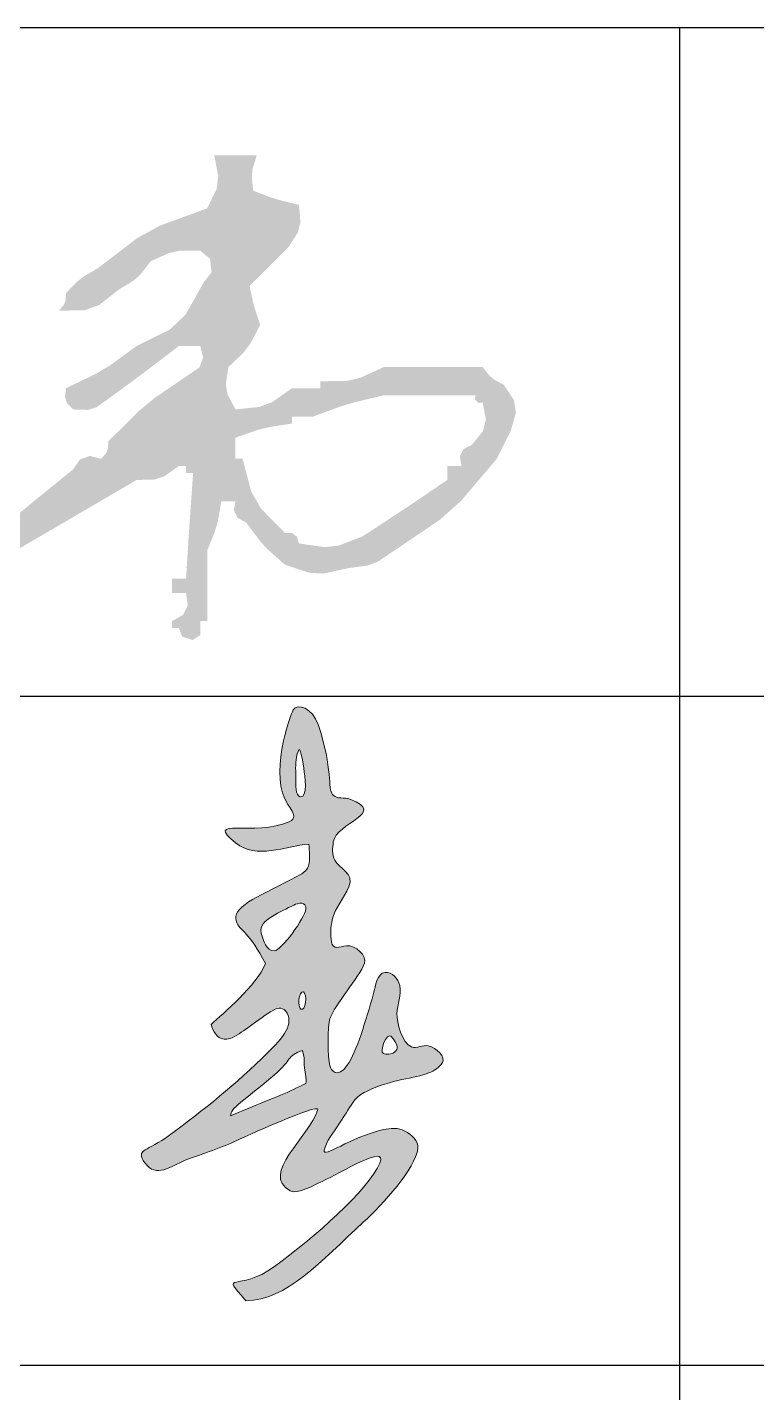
# Model space of a CAD drawing. Extents: x -129922 to 1190196, y -520662 to 139923.
# Drawn here: x 58331.4 to 58505.7, y -403864.5 to -403537.9 of the extents above; entities that cross this region are included whole.
import ezdxf
from ezdxf.enums import TextEntityAlignment as Align

# ---------------------------------------------------------------- set-up
doc = ezdxf.new("R2010")
doc.units = 0
doc.header["$LTSCALE"] = 1000
doc.header["$MEASUREMENT"] = 0
doc.linetypes.add('DASH', pattern=[0.35, 0.25, -0.1])
doc.layers.add('QIANMING', color=7, linetype='Continuous')
doc.layers.add('Y-云图图框', color=7, linetype='Continuous')
doc.layers.add('S-板-COLU', color=50, linetype='DASH', lineweight=20)
doc.layers.add('S-通用-TEXT', color=7, linetype='Continuous', lineweight=20)
doc.styles.add('_YT_Name', font='', dxfattribs={"width": 0.8})
doc.styles.add('_YT_Sign_Text', font='ros.shx', dxfattribs={"width": 0.8, "bigfont": 'hztxt.shx'})
doc.styles.get("Standard").update_dxf_attribs({"font": 'gbenor.shx', "bigfont": 'gbcbig.shx'})
doc.styles.get('_YT_Name').set_extended_font_data('SimHei')

# ---------------------------------------------------------------- blocks, each defined once
blk = doc.blocks.new('ECMCTK_A1_竖_单行图名--0')
for p, q in [((326, 34), (566, 34)), ((377, 34), (377, 10)), ((326, 26), (566, 26)), ((326, 18), (442.965, 18))]:
    blk.add_line(p, q)
at = {"color": 80, "flags": 3}
for tag, height, p in [('YTHQINS', 3, (593.314, 817.5)), ('ECMCKEY', 3, (440.092, 590.571)), ('YTTQINS', 3.75, (595.351, 11.875)), ('YTFRAME', 3, (375.972, 4.922)), ('YTBARCODE_T1', 3, (493.744, 4.57))]:
    blk.add_attdef(tag, text='', height=height, dxfattribs=at).set_placement(p, align=Align.MIDDLE_CENTER)
for tag, height, style, width, p in [('工程号', 4, '_YT_Sign_Text', 0.5, (557.076, 44.123)), ('证书编号', 4, '_YT_Sign_Text', 0.8, (461.866, 43.811)), ('审查批准号', 4, '_YT_Sign_Text', 0.8, (514.064, 43.811)), ('设计单位', 6, '_YT_Name', 0.8, (376.746, 38.601)), ('建设单位', 4, '_YT_Sign_Text', 0.8, (487.96, 36.114)), ('阶段', 4, '_YT_Sign_Text', 0.8, (557.076, 35.814)), ('项目号', 4, '_YT_Sign_Text', 0.5, (575.077, 33.721)), ('项目名称', 4, '_YT_Sign_Text', 0.8, (487.96, 28.114)), ('专业', 4, '_YT_Sign_Text', 0.8, (557.076, 27.31)), ('图纸编号', 4, '_YT_Sign_Text', 0.5, (556.929, 19.362)), ('图纸名称', 4.5, '_YT_Name', 0.8, (488.389, 15.063)), ('版本号', 4, '_YT_Sign_Text', 0.8, (575.077, 13.002)), ('出图比例', 4.2, '_YT_Sign_Text', 0.8, (434.825, 11.782)), ('日期', 4, '_YT_Sign_Text', 0.5, (556.88, 12.129))]:
    blk.add_attdef(tag, text='', height=height, dxfattribs=dict(style=style, width=width)).set_placement(p, align=Align.CENTER)
at = {"style": '_YT_Sign_Text', "width": 0.8, "flags": 3}
for tag, p, height in [('{审定人}', (358.87, 26.451), 6.24), ('{校对人}', (411.349, 26.531), 6.24), ('[审定人]', (343.945, 27.808), 4.104), ('[校对人]', (395.235, 27.824), 4.104), ('{审核人}', (359.98, 18.44), 6.24), ('{设计人}', (411.48, 18.539), 6.24), ('[设计人]', (395.473, 20.211), 4.104), ('[审核人]', (344.012, 19.756), 4.104), ('{项目负责人}', (361.28, 10.719), 6.24), ('{专业负责人}', (411.579, 10.361), 6.24), ('[项目负责人]', (343.778, 12.012), 4.104), ('[专业负责人]', (395.741, 11.768), 4.104)]:
    blk.add_attdef(tag, p, '', height=height, dxfattribs=at)
at = {"color": 80, "flags": 3}
for tag, p in [('YTQRCODE', (304.556, 12.073)), ('YTBZSIT', (10, 10)), ('EXT_TK_LEFT', (10, 10))]:
    blk.add_attdef(tag, p, '', height=3, dxfattribs=at)
blk = doc.blocks.new('jg-jiangqingchun')
h = blk.add_hatch(color=256)
edge = h.paths.add_edge_path()
edge.add_spline(control_points=[(817, 225.63), (816.22, 230.03), (816.5, 234.34), (817.43, 238.67)], knot_values=[0, 0, 0, 0, 1, 1, 1, 1], degree=3, periodic=0)
edge.add_spline(control_points=[(817.43, 238.67), (819.01, 245.95), (824.5, 251.46), (827.36, 258.44)], knot_values=[0, 0, 0, 0, 1, 1, 1, 1], degree=3, periodic=0)
edge.add_spline(control_points=[(827.36, 258.44), (830.8, 266.84), (821.49, 269.56), (818.99, 274.35)], knot_values=[0, 0, 0, 0, 1, 1, 1, 1], degree=3, periodic=0)
edge.add_spline(control_points=[(818.99, 274.35), (817.2, 277.77), (817.59, 281.64), (818.07, 285.35)], knot_values=[0, 0, 0, 0, 1, 1, 1, 1], degree=3, periodic=0)
edge.add_spline(control_points=[(818.07, 285.35), (819.56, 297.07), (850.9, 302.22), (828.02, 310.87)], knot_values=[0, 0, 0, 0, 1, 1, 1, 1], degree=3, periodic=0)
edge.add_spline(control_points=[(828.02, 310.87), (824.6, 312.16), (820.21, 310.66), (817.68, 313.64)], knot_values=[0, 0, 0, 0, 1, 1, 1, 1], degree=3, periodic=0)
edge.add_spline(control_points=[(817.68, 313.64), (814.51, 317.38), (818.05, 328.7), (809.01, 355.64)], knot_values=[0, 0, 0, 0, 1, 1, 1, 1], degree=3, periodic=0)
edge.add_spline(control_points=[(809.01, 355.64), (805.67, 365.57), (796.5, 368.42), (794.11, 364.31)], knot_values=[0, 0, 0, 0, 1, 1, 1, 1], degree=3, periodic=0)
edge.add_spline(control_points=[(794.11, 364.31), (791.91, 360.52), (779.37, 323.9), (790.91, 307.79)], knot_values=[0, 0, 0, 0, 1, 1, 1, 1], degree=3, periodic=0)
edge.add_spline(control_points=[(790.91, 307.79), (795.34, 301.6), (795.69, 299.17), (791.71, 297.42)], knot_values=[0, 0, 0, 0, 1, 1, 1, 1], degree=3, periodic=0)
edge.add_spline(control_points=[(791.71, 297.42), (771.21, 288.39), (739.99, 300.51), (759.69, 284.72)], knot_values=[0, 0, 0, 0, 1, 1, 1, 1], degree=3, periodic=0)
edge.add_spline(control_points=[(759.69, 284.72), (772.39, 274.53), (789.02, 282.91), (803.53, 284.08)], knot_values=[0, 0, 0, 0, 1, 1, 1, 1], degree=3, periodic=0)
edge.add_spline(control_points=[(803.53, 284.08), (803.53, 279.85), (804.47, 275.36), (803.21, 271.12)], knot_values=[0, 0, 0, 0, 1, 1, 1, 1], degree=3, periodic=0)
edge.add_spline(control_points=[(803.21, 271.12), (801.88, 266.65), (797.06, 265.17), (793.25, 263.14)], knot_values=[0, 0, 0, 0, 1, 1, 1, 1], degree=3, periodic=0)
edge.add_spline(control_points=[(793.25, 263.14), (771.62, 251.66), (757.09, 246.6), (760.19, 237.5)], knot_values=[0, 0, 0, 0, 1, 1, 1, 1], degree=3, periodic=0)
edge.add_spline(control_points=[(760.19, 237.5), (761.79, 232.8), (768.22, 230.98), (777.52, 212.56)], knot_values=[0, 0, 0, 0, 1, 1, 1, 1], degree=3, periodic=0)
edge.add_spline(control_points=[(777.52, 212.56), (772.29, 199.49), (752.21, 182.82), (745.01, 176.15)], knot_values=[0, 0, 0, 0, 1, 1, 1, 1], degree=3, periodic=0)
edge.add_spline(control_points=[(745.01, 176.15), (746.27, 172.29), (748.37, 167.86), (752.86, 167.43)], knot_values=[0, 0, 0, 0, 1, 1, 1, 1], degree=3, periodic=0)
edge.add_spline(control_points=[(752.86, 167.43), (757.33, 167.01), (760.93, 170.19), (764.34, 172.47)], knot_values=[0, 0, 0, 0, 1, 1, 1, 1], degree=3, periodic=0)
edge.add_spline(control_points=[(764.34, 172.47), (778.5, 181.95), (785.12, 189.3), (789.48, 184.27)], knot_values=[0, 0, 0, 0, 1, 1, 1, 1], degree=3, periodic=0)
edge.add_spline(control_points=[(789.48, 184.27), (792.32, 180.98), (791.99, 176.29), (789.98, 172.6)], knot_values=[0, 0, 0, 0, 1, 1, 1, 1], degree=3, periodic=0)
edge.add_spline(control_points=[(789.98, 172.6), (787.13, 167.34), (783.1, 163.53), (778.81, 159.26)], knot_values=[0, 0, 0, 0, 1, 1, 1, 1], degree=3, periodic=0)
edge.add_spline(control_points=[(778.81, 159.26), (760, 140.55), (740.48, 124.95), (720.19, 109.99)], knot_values=[0, 0, 0, 0, 1, 1, 1, 1], degree=3, periodic=0)
edge.add_spline(control_points=[(720.19, 109.99), (706.94, 100.23), (699.47, 101.67), (705.45, 93.46)], knot_values=[0, 0, 0, 0, 1, 1, 1, 1], degree=3, periodic=0)
edge.add_spline(control_points=[(705.45, 93.46), (712.42, 83.91), (720.65, 91.45), (729.61, 94.96)], knot_values=[0, 0, 0, 0, 1, 1, 1, 1], degree=3, periodic=0)
edge.add_spline(control_points=[(729.61, 94.96), (737.46, 98.04), (750.08, 102.05), (759.12, 106.21)], knot_values=[0, 0, 0, 0, 1, 1, 1, 1], degree=3, periodic=0)
edge.add_spline(control_points=[(759.12, 106.21), (763.03, 108.01), (810.19, 129.57), (808.81, 125.27)], knot_values=[0, 0, 0, 0, 1, 1, 1, 1], degree=3, periodic=0)
edge.add_spline(control_points=[(808.81, 125.27), (803.51, 108.68), (774, 86.79), (792.3, 76.75)], knot_values=[0, 0, 0, 0, 1, 1, 1, 1], degree=3, periodic=0)
edge.add_spline(control_points=[(792.3, 76.75), (796.8, 74.28), (806.63, 80.22), (811.35, 82.34)], knot_values=[0, 0, 0, 0, 1, 1, 1, 1], degree=3, periodic=0)
edge.add_spline(control_points=[(811.35, 82.34), (822.64, 87.4), (851, 105.34), (845.84, 93.24)], knot_values=[0, 0, 0, 0, 1, 1, 1, 1], degree=3, periodic=0)
edge.add_spline(control_points=[(845.84, 93.24), (838.92, 77.03), (806.39, 48.58), (782.97, 31.49)], knot_values=[0, 0, 0, 0, 1, 1, 1, 1], degree=3, periodic=0)
edge.add_spline(control_points=[(782.97, 31.49), (760.96, 15.43), (749.82, 29.39), (765.82, 11.01)], knot_values=[0, 0, 0, 0, 1, 1, 1, 1], degree=3, periodic=0)
edge.add_spline(control_points=[(765.82, 11.01), (790.01, 11.01), (810.4, 34.53), (835.99, 57.87)], knot_values=[0, 0, 0, 0, 1, 1, 1, 1], degree=3, periodic=0)
edge.add_spline(control_points=[(835.99, 57.87), (847.78, 68.62), (867.18, 90.28), (868.56, 101.89)], knot_values=[0, 0, 0, 0, 1, 1, 1, 1], degree=3, periodic=0)
edge.add_spline(control_points=[(868.56, 101.89), (869.16, 106.92), (864.82, 110.29), (860.81, 112.46)], knot_values=[0, 0, 0, 0, 1, 1, 1, 1], degree=3, periodic=0)
edge.add_spline(control_points=[(860.81, 112.46), (856.87, 114.59), (852.26, 114.23), (847.99, 113.28)], knot_values=[0, 0, 0, 0, 1, 1, 1, 1], degree=3, periodic=0)
edge.add_spline(control_points=[(847.99, 113.28), (827.97, 108.83), (811.78, 95.76), (812.62, 100.94)], knot_values=[0, 0, 0, 0, 1, 1, 1, 1], degree=3, periodic=0)
edge.add_spline(control_points=[(812.62, 100.94), (813.38, 105.7), (818.95, 112.77), (821.37, 116.47)], knot_values=[0, 0, 0, 0, 1, 1, 1, 1], degree=3, periodic=0)
edge.add_spline(control_points=[(821.37, 116.47), (830.39, 130.29), (831, 132.82), (837.8, 136.16)], knot_values=[0, 0, 0, 0, 1, 1, 1, 1], degree=3, periodic=0)
edge.add_spline(control_points=[(837.8, 136.16), (853.16, 143.72), (866.65, 143.72), (875.15, 147.2)], knot_values=[0, 0, 0, 0, 1, 1, 1, 1], degree=3, periodic=0)
edge.add_spline(control_points=[(875.15, 147.2), (878.36, 148.51), (881.37, 150.48), (883.31, 153.37)], knot_values=[0, 0, 0, 0, 1, 1, 1, 1], degree=3, periodic=0)
edge.add_spline(control_points=[(883.31, 153.37), (885.41, 156.52), (879.65, 162.44), (874.82, 163.46)], knot_values=[0, 0, 0, 0, 1, 1, 1, 1], degree=3, periodic=0)
edge.add_spline(control_points=[(874.82, 163.46), (871.47, 164.16), (868.09, 161.53), (864.78, 162.79)], knot_values=[0, 0, 0, 0, 1, 1, 1, 1], degree=3, periodic=0)
edge.add_spline(control_points=[(864.78, 162.79), (859.36, 164.84), (855.84, 177.61), (856.03, 182.66)], knot_values=[0, 0, 0, 0, 1, 1, 1, 1], degree=3, periodic=0)
edge.add_spline(control_points=[(856.03, 182.66), (856.25, 188.16), (859.13, 193.89), (857.78, 199.5)], knot_values=[0, 0, 0, 0, 1, 1, 1, 1], degree=3, periodic=0)
edge.add_spline(control_points=[(857.78, 199.5), (856.77, 203.7), (853.3, 207.8), (848.94, 207.3)], knot_values=[0, 0, 0, 0, 1, 1, 1, 1], degree=3, periodic=0)
edge.add_spline(control_points=[(848.94, 207.3), (844.11, 206.75), (843.35, 199.22), (842.05, 194.61)], knot_values=[0, 0, 0, 0, 1, 1, 1, 1], degree=3, periodic=0)
edge.add_spline(control_points=[(842.05, 194.61), (837.52, 178.48), (832.06, 159.99), (826.38, 151.78)], knot_values=[0, 0, 0, 0, 1, 1, 1, 1], degree=3, periodic=0)
edge.add_spline(control_points=[(826.38, 151.78), (820.64, 143.5), (816.62, 148.7), (815.89, 151.59)], knot_values=[0, 0, 0, 0, 1, 1, 1, 1], degree=3, periodic=0)
edge.add_spline(control_points=[(815.89, 151.59), (814.78, 155.9), (814.6, 175.6), (816.05, 179.7)], knot_values=[0, 0, 0, 0, 1, 1, 1, 1], degree=3, periodic=0)
edge.add_spline(control_points=[(816.05, 179.7), (819.14, 188.48), (833.49, 204.27), (836.72, 212.83)], knot_values=[0, 0, 0, 0, 1, 1, 1, 1], degree=3, periodic=0)
edge.add_spline(control_points=[(836.72, 212.83), (838.31, 217.06), (831.29, 223.89), (825.95, 223.3)], knot_values=[0, 0, 0, 0, 1, 1, 1, 1], degree=3, periodic=0)
edge.add_spline(control_points=[(825.95, 223.3), (821.52, 222.81), (817.94, 220.31), (817, 225.63)], knot_values=[0, 0, 0, 0, 1, 1, 1, 1], degree=3, periodic=0)
edge = h.paths.add_edge_path(flags=16)
edge.add_spline(control_points=[(801.67, 245.06), (801.28, 240.2), (786.88, 220.07), (782.77, 220.19)], knot_values=[0, 0, 0, 0, 1, 1, 1, 1], degree=3, periodic=0)
edge.add_spline(control_points=[(782.77, 220.19), (778.19, 220.31), (776.16, 226.36), (775.02, 230.72)], knot_values=[0, 0, 0, 0, 1, 1, 1, 1], degree=3, periodic=0)
edge.add_spline(control_points=[(775.02, 230.72), (773.87, 235.07), (776.78, 237.94), (781.53, 240.83)], knot_values=[0, 0, 0, 0, 1, 1, 1, 1], degree=3, periodic=0)
edge.add_spline(control_points=[(781.53, 240.83), (785.64, 243.33), (790.37, 245.6), (794.39, 247.58)], knot_values=[0, 0, 0, 0, 1, 1, 1, 1], degree=3, periodic=0)
edge.add_spline(control_points=[(794.39, 247.58), (797.07, 248.9), (802.05, 249.9), (801.67, 245.06)], knot_values=[0, 0, 0, 0, 1, 1, 1, 1], degree=3, periodic=0)
edge = h.paths.add_edge_path(flags=16)
edge.add_spline(control_points=[(799.3, 195.49), (802.06, 197.59), (802.43, 186.06), (799.63, 185.25)], knot_values=[0, 0, 0, 0, 1, 1, 1, 1], degree=3, periodic=0)
edge.add_spline(control_points=[(799.63, 185.25), (796.83, 184.44), (796.54, 193.39), (799.3, 195.49)], knot_values=[0, 0, 0, 0, 1, 1, 1, 1], degree=3, periodic=0)
edge = h.paths.add_edge_path(flags=16)
edge.add_spline(control_points=[(799.63, 160.54), (801.71, 152.47), (799.91, 156.15), (801.2, 147.59)], knot_values=[0, 0, 0, 0, 1, 1, 1, 1], degree=3, periodic=0)
edge.add_spline(control_points=[(801.2, 147.59), (802.46, 139.26), (802.24, 141.34), (798.05, 139.16)], knot_values=[0, 0, 0, 0, 1, 1, 1, 1], degree=3, periodic=0)
edge.add_spline(control_points=[(798.05, 139.16), (787.86, 133.87), (779.6, 131.46), (756.72, 121.53)], knot_values=[0, 0, 0, 0, 1, 1, 1, 1], degree=3, periodic=0)
edge.add_spline(control_points=[(756.72, 121.53), (756.28, 126.21), (764.62, 130.3), (782.9, 145.99)], knot_values=[0, 0, 0, 0, 1, 1, 1, 1], degree=3, periodic=0)
edge.add_spline(control_points=[(782.9, 145.99), (793.95, 155.47), (789.83, 157.22), (799.63, 160.54)], knot_values=[0, 0, 0, 0, 1, 1, 1, 1], degree=3, periodic=0)
edge = h.paths.add_edge_path(flags=16)
edge.add_spline(control_points=[(848.08, 158.82), (845.2, 159.97), (850.21, 171.66), (852.52, 169.16)], knot_values=[0, 0, 0, 0, 1, 1, 1, 1], degree=3, periodic=0)
edge.add_spline(control_points=[(852.52, 169.16), (861.85, 158.99), (850.97, 157.68), (848.08, 158.82)], knot_values=[0, 0, 0, 0, 1, 1, 1, 1], degree=3, periodic=0)
edge = h.paths.add_edge_path(flags=16)
edge.add_spline(control_points=[(798.35, 312.41), (795.08, 313.04), (795.85, 319.44), (795.77, 323.09)], knot_values=[0, 0, 0, 0, 1, 1, 1, 1], degree=3, periodic=0)
edge.add_spline(control_points=[(795.77, 323.09), (795.69, 327.17), (795.2, 331.77), (796.13, 336.01)], knot_values=[0, 0, 0, 0, 1, 1, 1, 1], degree=3, periodic=0)
edge.add_spline(control_points=[(796.13, 336.01), (797.34, 341.52), (798.08, 344.98), (800.37, 329.42)], knot_values=[0, 0, 0, 0, 1, 1, 1, 1], degree=3, periodic=0)
edge.add_spline(control_points=[(800.37, 329.42), (801.03, 324.91), (803, 311.52), (798.35, 312.41)], knot_values=[0, 0, 0, 0, 1, 1, 1, 1], degree=3, periodic=0)
for points in [[(809.01, 355.64), (805.67, 365.57), (796.5, 368.42), (794.11, 364.31)], [(794.11, 364.31), (791.91, 360.52), (779.37, 323.9), (790.91, 307.79)], [(817.68, 313.64), (814.51, 317.38), (818.05, 328.7), (809.01, 355.64)], [(800.37, 329.42), (798.08, 344.98), (797.34, 341.52), (796.13, 336.01)], [(796.13, 336.01), (795.2, 331.77), (795.69, 327.17), (795.77, 323.09)], [(798.35, 312.41), (803, 311.52), (801.03, 324.91), (800.37, 329.42)], [(795.77, 323.09), (795.85, 319.44), (795.08, 313.04), (798.35, 312.41)], [(828.02, 310.87), (824.6, 312.16), (820.21, 310.66), (817.68, 313.64)], [(818.07, 285.35), (819.56, 297.07), (850.9, 302.22), (828.02, 310.87)], [(790.91, 307.79), (795.34, 301.6), (795.69, 299.17), (791.71, 297.42)], [(791.71, 297.42), (771.21, 288.39), (739.99, 300.51), (759.69, 284.72)], [(759.69, 284.72), (772.39, 274.53), (789.02, 282.91), (803.53, 284.08)], [(803.53, 284.08), (803.53, 279.85), (804.47, 275.36), (803.21, 271.12)], [(818.99, 274.35), (817.2, 277.77), (817.59, 281.64), (818.07, 285.35)], [(803.21, 271.12), (801.88, 266.65), (797.06, 265.17), (793.25, 263.14)], [(827.36, 258.44), (830.8, 266.84), (821.49, 269.56), (818.99, 274.35)], [(793.25, 263.14), (771.62, 251.66), (757.09, 246.6), (760.19, 237.5)], [(817.43, 238.67), (819.01, 245.95), (824.5, 251.46), (827.36, 258.44)], [(781.53, 240.83), (785.64, 243.33), (790.37, 245.6), (794.39, 247.58)], [(801.67, 245.06), (801.28, 240.2), (786.88, 220.07), (782.77, 220.19)], [(794.39, 247.58), (797.07, 248.9), (802.05, 249.9), (801.67, 245.06)], [(760.19, 237.5), (761.79, 232.8), (768.22, 230.98), (777.52, 212.56)], [(775.02, 230.72), (773.87, 235.07), (776.78, 237.94), (781.53, 240.83)], [(817, 225.63), (816.22, 230.03), (816.5, 234.34), (817.43, 238.67)], [(782.77, 220.19), (778.19, 220.31), (776.16, 226.36), (775.02, 230.72)], [(825.95, 223.3), (821.52, 222.81), (817.94, 220.31), (817, 225.63)], [(836.72, 212.83), (838.31, 217.06), (831.29, 223.89), (825.95, 223.3)], [(777.52, 212.56), (772.29, 199.49), (752.21, 182.82), (745.01, 176.15)], [(816.05, 179.7), (819.14, 188.48), (833.49, 204.27), (836.72, 212.83)], [(848.94, 207.3), (844.11, 206.75), (843.35, 199.22), (842.05, 194.61)], [(857.78, 199.5), (856.77, 203.7), (853.3, 207.8), (848.94, 207.3)], [(799.3, 195.49), (802.06, 197.59), (802.43, 186.06), (799.63, 185.25)], [(856.03, 182.66), (856.25, 188.16), (859.13, 193.89), (857.78, 199.5)], [(764.34, 172.47), (778.5, 181.95), (785.12, 189.3), (789.48, 184.27)], [(799.63, 185.25), (796.83, 184.44), (796.54, 193.39), (799.3, 195.49)], [(842.05, 194.61), (837.52, 178.48), (832.06, 159.99), (826.38, 151.78)], [(789.48, 184.27), (792.32, 180.98), (791.99, 176.29), (789.98, 172.6)], [(815.89, 151.59), (814.78, 155.9), (814.6, 175.6), (816.05, 179.7)], [(864.78, 162.79), (859.36, 164.84), (855.84, 177.61), (856.03, 182.66)], [(745.01, 176.15), (746.27, 172.29), (748.37, 167.86), (752.86, 167.43)], [(752.86, 167.43), (757.33, 167.01), (760.93, 170.19), (764.34, 172.47)], [(789.98, 172.6), (787.13, 167.34), (783.1, 163.53), (778.81, 159.26)], [(852.52, 169.16), (850.21, 171.66), (845.2, 159.97), (848.08, 158.82)], [(848.08, 158.82), (850.97, 157.68), (861.85, 158.99), (852.52, 169.16)], [(874.82, 163.46), (871.47, 164.16), (868.09, 161.53), (864.78, 162.79)], [(883.31, 153.37), (885.41, 156.52), (879.65, 162.44), (874.82, 163.46)], [(778.81, 159.26), (760, 140.55), (740.48, 124.95), (720.19, 109.99)], [(782.9, 145.99), (793.95, 155.47), (789.83, 157.22), (799.63, 160.54)], [(799.63, 160.54), (801.71, 152.47), (799.91, 156.15), (801.2, 147.59)], [(801.2, 147.59), (802.46, 139.26), (802.24, 141.34), (798.05, 139.16)], [(826.38, 151.78), (820.64, 143.5), (816.62, 148.7), (815.89, 151.59)], [(837.8, 136.16), (853.16, 143.72), (866.65, 143.72), (875.15, 147.2)], [(875.15, 147.2), (878.36, 148.51), (881.37, 150.48), (883.31, 153.37)], [(756.72, 121.53), (756.28, 126.21), (764.62, 130.3), (782.9, 145.99)], [(798.05, 139.16), (787.86, 133.87), (779.6, 131.46), (756.72, 121.53)], [(821.37, 116.47), (830.39, 130.29), (831, 132.82), (837.8, 136.16)], [(759.12, 106.21), (763.03, 108.01), (810.19, 129.57), (808.81, 125.27)], [(808.81, 125.27), (803.51, 108.68), (774, 86.79), (792.3, 76.75)], [(812.62, 100.94), (813.38, 105.7), (818.95, 112.77), (821.37, 116.47)], [(860.81, 112.46), (856.87, 114.59), (852.26, 114.23), (847.99, 113.28)], [(720.19, 109.99), (706.94, 100.23), (699.47, 101.67), (705.45, 93.46)], [(729.61, 94.96), (737.46, 98.04), (750.08, 102.05), (759.12, 106.21)], [(847.99, 113.28), (827.97, 108.83), (811.78, 95.76), (812.62, 100.94)], [(868.56, 101.89), (869.16, 106.92), (864.82, 110.29), (860.81, 112.46)], [(811.35, 82.34), (822.64, 87.4), (851, 105.34), (845.84, 93.24)], [(835.99, 57.87), (847.78, 68.62), (867.18, 90.28), (868.56, 101.89)], [(705.45, 93.46), (712.42, 83.91), (720.65, 91.45), (729.61, 94.96)], [(845.84, 93.24), (838.92, 77.03), (806.39, 48.58), (782.97, 31.49)], [(792.3, 76.75), (796.8, 74.28), (806.63, 80.22), (811.35, 82.34)], [(765.82, 11.01), (790.01, 11.01), (810.4, 34.53), (835.99, 57.87)], [(782.97, 31.49), (760.96, 15.43), (749.82, 29.39), (765.82, 11.01)]]:
    blk.add_open_spline(points, degree=3)
blk = doc.blocks.new('A$C105B0D0C')
at = {"layer": 'S-通用-TEXT', "xscale": 2, "yscale": 2, "zscale": 2}
blk.add_blockref('jg-jiangqingchun', (-292.3, -22, 13.8), dxfattribs=at)
blk = doc.blocks.new('A$C148031DB')
at = {"layer": 'QIANMING'}
h = blk.add_hatch(color=256, dxfattribs=at)
h.paths.add_polyline_path([(1428.2, 310.6), (1447, 316.2), (1485.1, 325.3), (1533.9, 325.3), (1558.3, 325.3), (1607, 325.3), (1606.1, 320), (1611.2, 315), (1616.4, 315.9), (1620.7, 293.1), (1616.9, 277.7), (1602.3, 259.6), (1591.1, 253.9), (1586.1, 243.9), (1588.3, 231.5), (1580.8, 231.5), (1577, 231.5), (1569.5, 231.5), (1569.5, 224), (1569.5, 220.3), (1569.5, 212.8), (1524.8, 182.4), (1502.2, 167.4), (1457, 137.8), (1425.3, 125.6), (1406.2, 123.5), (1372.6, 128.4), (1369.8, 137.3), (1363.2, 142.2), (1353.9, 142.4), (1322.1, 174.8), (1309.3, 197.1), (1297.6, 240.9), (1288.2, 240.9), (1288.2, 231.5), (1277.3, 234.9), (1269.3, 233.5), (1260.1, 226.8), (1256.4, 224.8), (1251.3, 227.4), (1250.7, 231.5), (1222.6, 231.5), (1222.6, 222.1), (1226.4, 222.1), (1228.2, 222.1), (1232, 222.1), (1228, 165.9), (1226.1, 137.8), (1222.6, 81.5), (1215.1, 81.5), (1211.4, 81.5), (1203.9, 81.5), (1203.9, 74), (1203.9, 70.2), (1203.9, 62.7), (1211.4, 62.7), (1215.1, 62.7), (1222.6, 62.7), (1224.9, 46.1), (1218.5, 33.4), (1203.9, 25.2), (1203.9, 15.9), (1213.2, 15.9), (1217.3, 4.7), (1231.4, 0), (1241.4, 6.5), (1241.4, 25.2), (1245.1, 25.2), (1247, 25.2), (1250.7, 25.2), (1250.7, 62.7), (1250.7, 81.5), (1250.7, 119), (1260.9, 144.3), (1264.8, 157.7), (1269.5, 184.6), (1277, 184.6), (1280.7, 184.6), (1288.2, 184.6), (1286.1, 172.2), (1291.1, 162.2), (1302.3, 156.5), (1320.5, 132), (1331, 120.5), (1353.9, 100.2), (1385.9, 89.5), (1405.2, 88.4), (1438.3, 95.6), (1464.1, 99.2), (1477.6, 104.4), (1499.2, 119), (1559.7, 159.9), (1588, 185.2), (1635.2, 240.9), (1642.7, 255.9), (1646.4, 263.4), (1653.9, 278.4), (1660.6, 302.1), (1658.1, 318.7), (1644.5, 339.3), (1631.6, 346.2), (1625.5, 351.3), (1616.4, 362.8), (1563.9, 362.8), (1537.6, 362.8), (1485.1, 362.8), (1453.7, 348.4), (1435.3, 344.3), (1400.8, 344), (1400.8, 334.7), (1363.2, 334.7), (1337, 316.2), (1320.1, 309.9), (1288.2, 306.5), (1277.6, 326.7), (1275.4, 340.2), (1278.9, 362.8), (1299.2, 382.2), (1308.1, 394.1), (1321.1, 419), (1314.3, 439.3), (1311.4, 449.7), (1307, 470.6), (1327.6, 491.2), (1337.9, 501.6), (1358.6, 522.2), (1371.1, 541.7), (1374.5, 555.3), (1372.6, 578.4), (1347.8, 584.4), (1335.5, 588.2), (1311.7, 597.2), (1309.9, 615.9), (1310.9, 626), (1316.4, 644.1), (1260.1, 644.1), (1265.4, 616.2), (1263.1, 599.3), (1250.7, 573.7), (1188.4, 551), (1158, 534.4), (1105.4, 494.1), (1086.9, 483.3), (1078.1, 476.5), (1063.2, 461.2), (1062.6, 451.2), (1060.3, 445.5), (1053.8, 437.8), (1087.6, 438.3), (1106.9, 445.1), (1133.5, 465.9), (1152.8, 477.6), (1161.8, 485.6), (1175.7, 503.4), (1200.2, 514.4), (1214.5, 517.4), (1241.4, 517.5), (1254.5, 506.7), (1256.5, 488.7), (1246, 475.3), (1222, 432.5), (1201, 412.6), (1157, 390.9), (1121.7, 365.1), (1102.6, 353.7), (1063.2, 334.7), (1061.9, 322.9), (1064.4, 315.1), (1072.6, 306.5), (1092.2, 305.9), (1103.5, 309.3), (1119.5, 320.6), (1157.2, 348.4), (1176, 362.5), (1213.2, 390.9), (1224.5, 390.9), (1230.1, 390.9), (1241.4, 390.9), (1245.3, 375.4), (1240.5, 362.5), (1227.3, 353.4), (1181.1, 321.9), (1159.2, 303.8), (1119.5, 264.3), (1118.8, 254.3), (1116.6, 248.6), (1110.1, 240.9), (1094.6, 244.8), (1081.7, 240), (1072.6, 226.8), (1019.9, 184), (993.6, 162.4), (941.3, 119), (908.3, 109.2), (891.8, 99.9), (866.3, 76.8), (857.5, 73.1), (854.9, 60.2), (861.6, 53.4), (863.1, 47.6), (871.1, 45), (875.7, 48.7), (988.3, 114.2), (1044.5, 147), (1157, 212.8), (1180.7, 213.3), (1193.9, 217.7), (1213.2, 231.5), (1222.6, 231.5), (1250.7, 231.5), (1251.3, 227.4), (1256.4, 224.8), (1260.1, 226.8), (1269.3, 233.5), (1277.3, 234.9), (1288.2, 231.5), (1288.2, 240.9), (1288.2, 269), (1317.5, 279.2), (1332.7, 283), (1363.2, 287.8), (1363.2, 297.1), (1391.4, 297.1)])
h.paths.add_polyline_path([(912.4, 270.3), (889.7, 287.8), (889.9, 321.3), (900.5, 342.5), (927.3, 362.8), (939.8, 382.3), (943.2, 395.9), (941.3, 419), (936.2, 424.8), (929.8, 426.4), (922.6, 423.7), (862.4, 393.8), (833.8, 373.1), (786.6, 325.3), (756.8, 298.8), (741.8, 285.6), (711.6, 259.6), (692.4, 258.1), (678.2, 265.9), (669.4, 283.1), (636.7, 291.6), (616.6, 290.5), (585, 278.4), (572.8, 264), (552.9, 262), (538.1, 273.7), (512.3, 284.9), (491.9, 283.6), (467.8, 269), (434.7, 255.3), (414, 253.1), (378.7, 259.6), (384.4, 279.8), (381.8, 294.3), (369.4, 311.2), (356.1, 313.7), (344, 305.7), (341.2, 292.5), (335.4, 259.4), (326.7, 241.9), (303.7, 217.4), (285.9, 208.6), (277.4, 201.1), (266.2, 184.6), (250.7, 188.5), (237.8, 183.7), (228.7, 170.6), (215.8, 163.7), (209.7, 158.6), (200.6, 147.1), (187.5, 147.1), (180.9, 147.1), (167.8, 147.1), (185.5, 185.5), (190.6, 208), (191.2, 250.3), (182.9, 251.2), (177.5, 261.8), (181.8, 269), (170, 267.7), (162.3, 270.3), (153.7, 278.4), (149.4, 301.2), (153.3, 316.6), (167.8, 334.7), (190.3, 372.2), (201.5, 390.9), (224, 428.4), (263.4, 507.2), (283.1, 546.6), (322.5, 625.3), (324.4, 629.1), (325.3, 630.9), (327.2, 634.7, 0.552076), (284.5, 674.3), (242.8, 662.8), (180.9, 620.6), (177.1, 615.9), (139, 589.2), (120.9, 573.9), (88.1, 540.9), (75.7, 543.1), (65.7, 538.1), (59.9, 526.9), (38, 516.2), (26.7, 511.5), (3.7, 503.4), (0, 494), (3.9, 484.3), (13.1, 480), (41.7, 472.2), (65.2, 480), (83.4, 503.4), (158.1, 556.3), (195.6, 582.6), (270.9, 634.7), (279.1, 633), (283.8, 623.5), (280.3, 615.9), (272.5, 595.5), (266.6, 585.5), (252.2, 569.1), (210.9, 486.5), (190.3, 445.3), (149, 362.8), (105.6, 288.2), (80.9, 252.1), (27.1, 184.6), (20.9, 177.4), (23.2, 165.4), (31.8, 161.2), (56.8, 157.9), (75.7, 167.4), (88.1, 189.3), (96.5, 194.9), (99.7, 202.9), (97.4, 212.8), (111.1, 219.3), (120.1, 220.4), (135, 217.4), (147.9, 206.4), (149.8, 188.9), (139.6, 175.3), (123.5, 144.7), (119.2, 125.4), (120.9, 90.9), (131.7, 77.8), (149.7, 75.8), (163.1, 86.2), (213.6, 113.1), (238.2, 128.2), (285, 161.2), (289.9, 167.2), (296.6, 168.8), (303.7, 165.9), (303.7, 150.9), (303.7, 143.4), (303.7, 128.4), (342.6, 114.5), (366.9, 113.3), (406.9, 123.7), (412.6, 134.9), (422.6, 139.9), (435, 137.8), (440.3, 163.7), (442.2, 177), (444.4, 203.4), (466.9, 214.6), (478.1, 220.3), (500.6, 231.5), (506.3, 210.3), (510.1, 199.8), (519.4, 179.9), (544.3, 176.7), (563.3, 186.1), (575.6, 208.1), (591.4, 220.2), (599, 226.9), (613.1, 240.9), (629.9, 245.1), (641.9, 242.4), (655.3, 231.5), (666.6, 220.3), (672.2, 214.6), (683.5, 203.4), (703.6, 202.2), (716.6, 207.3), (730.3, 222.1), (777.1, 267.3), (800.6, 289.8), (847.6, 334.7), (842.4, 306.7), (844.7, 289.9), (856.9, 264.3), (875.1, 242.8), (887.5, 233.5), (913.2, 222.1), (917.4, 205.4), (914.7, 193.4), (903.8, 179.9), (890.9, 173.1), (884.8, 168), (875.7, 156.5), (853.5, 160.7), (842, 161.7), (819.4, 161.2), (810.9, 156.9), (808.5, 145), (814.7, 137.8), (834.2, 122), (851.3, 118), (875.7, 123.7), (899.9, 140.3), (913.5, 147.1), (941.3, 156.5), (939.2, 168.9), (944.2, 178.9), (955.4, 184.6), (962, 210.1), (960.8, 226), (950.7, 250.3), (924.9, 262.6)])
blk = doc.blocks.new('sgfjhgfkjhgkjhlk')
at = {"layer": 'QIANMING', "xscale": 0.9, "yscale": 0.9, "zscale": 0.9}
blk.add_blockref('A$C148031DB', (6110278.2, -1409707.7), dxfattribs=at)
at = {"layer": 'S-通用-TEXT'}
blk.add_blockref('A$C105B0D0C', (6110210.7, -1410497.8, -13.8), dxfattribs=at)

msp = doc.modelspace()

# ---------------------------------------------------------------- block references
at = {"layer": 'S-板-COLU', "xscale": 0.2, "yscale": 0.2, "zscale": 0.2}
msp.add_blockref('sgfjhgfkjhgkjhlk', (-1163906.4, -121742.97), dxfattribs=at)
at = {"layer": 'Y-云图图框', "xscale": 20, "yscale": 20, "zscale": 20}
msp.add_blockref('ECMCTK_A1_竖_单行图名--0', (50947.27, -404217.94), dxfattribs=at)

doc.saveas('drawing.dxf')
